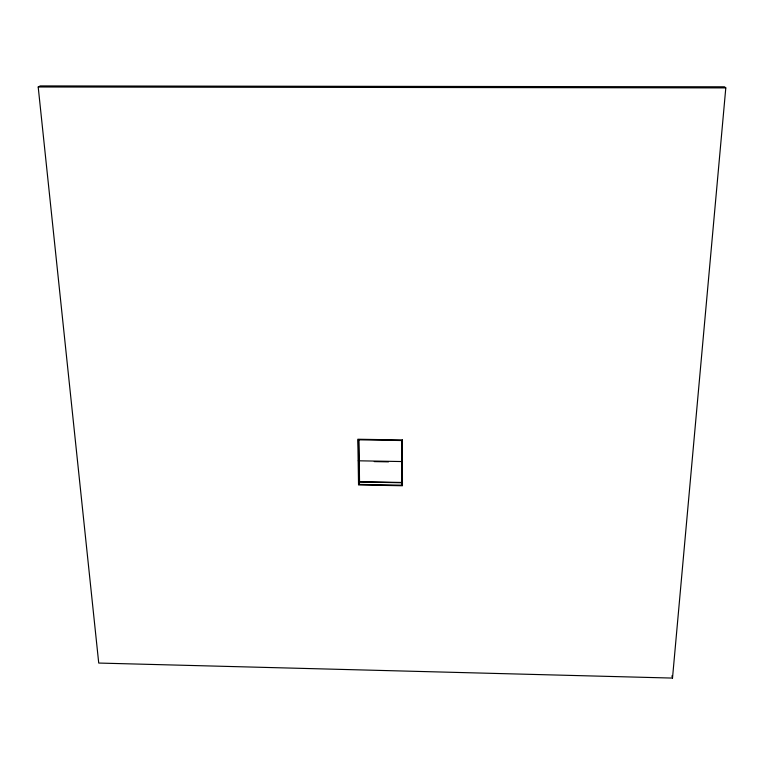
<?xml version="1.0" encoding="UTF-8"?>
<svg xmlns="http://www.w3.org/2000/svg" width="764" height="764" viewBox="0 0 764 764"><rect width="100%" height="100%" fill="white"/><g stroke="black" fill="none" stroke-linecap="round" stroke-linejoin="round"><path stroke-width="1.15" d="M672.501 678.079L725.8 87.898L724.482 86.8L40.244 85.921L38.2 86.981L98.728 663.056L672.501 678.079L671.919 675.844M401.835 485.188L402.093 482.466L359.586 481.721L359.137 484.405L401.835 485.188L401.749 440.532L358.44 439.816L359.137 484.405M38.2 86.981L725.8 87.898M358.249 460.797L402.141 461.551M374.274 461.599L388.504 461.848M358.937 439.606L359.538 481.988L402.065 482.762L402.017 440.312M358.708 467.348L358.813 474.348M402.37 439.968L357.819 439.243L358.545 484.949L402.447 485.751L402.37 439.968"/></g></svg>
